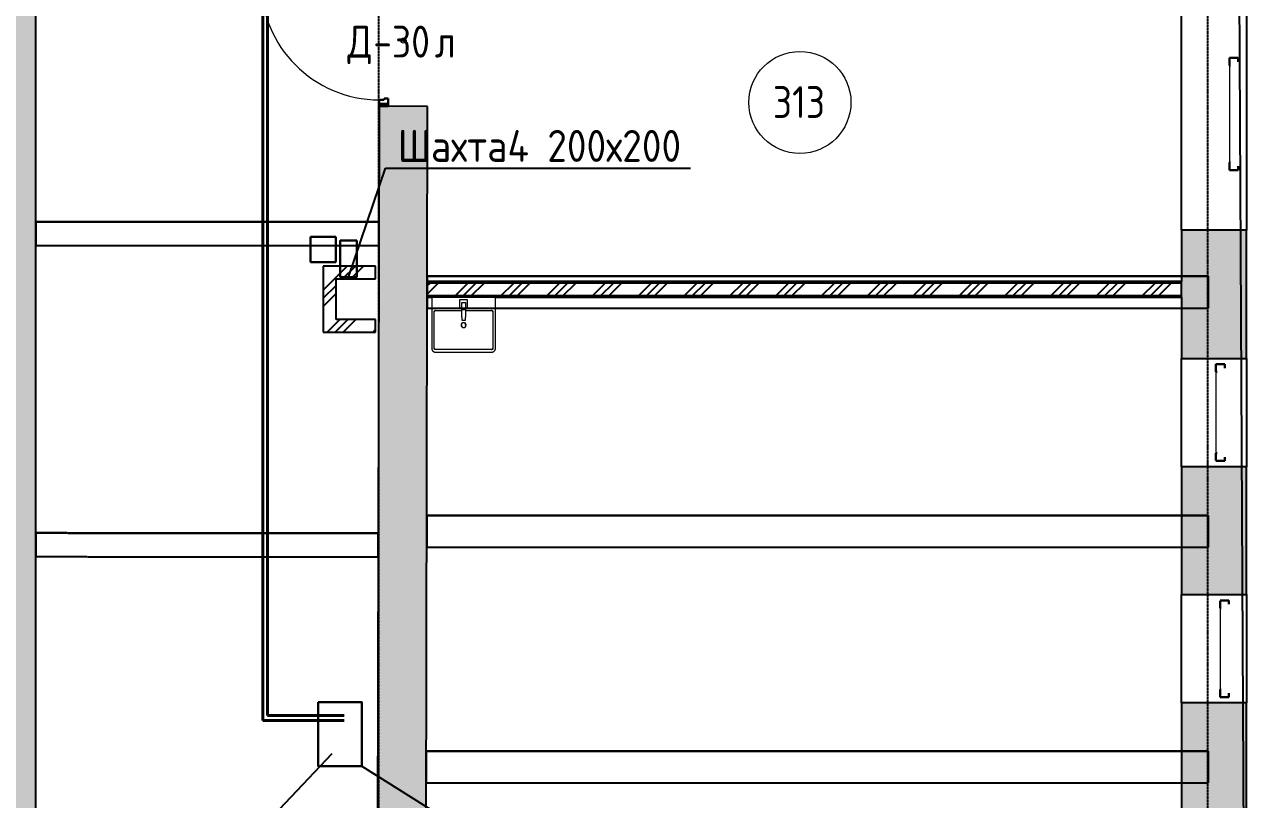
# Model space of a CAD drawing. Header units: millimetres. Extents: x -129048 to 476301, y -5853 to 215316.
# Drawn here: x 262609 to 272191, y 13584 to 19661 of the extents above; entities that cross this region are included whole.
import ezdxf
from ezdxf import colors
from ezdxf.entities.mleader import LeaderData, LeaderLine
from ezdxf.math import Vec2, Vec3

# ---------------------------------------------------------------- set-up
doc = ezdxf.new("R2010")
doc.units = ezdxf.units.MM
for name, pattern in [('ADSK_Линия сетки', [25, 20, -2.5, 0, -2.5]), ('ADSK_Сверху', [4.5, 3, -1.5]), ('ADSK_Снесено', [4.5, 3, -1.5])]:
    doc.linetypes.add(name, pattern=pattern)
for name, color, linetype, lineweight, true_color in [('_ Окна', 5, 'Continuous', 30, 0x0000ff), ('Стены внутренние', 5, 'Continuous', 18, 0x0000ff), ('Стены наружные', 1, 'ADSK_Снесено', 18, 0xff0000), ('Стены штриховка', 5, 'Continuous', 18, 0x0000ff)]:
    doc.layers.add(name, color=color, linetype=linetype, lineweight=lineweight, true_color=true_color)
for name, color, linetype, lineweight in [('GAZLAITER', 1, 'Continuous', 40), ('Двери', 251, 'Continuous', 18), ('Каркас', 7, 'Continuous', 18), ('Марки дверей', 7, 'Continuous', 20), ('Марки помещений', 7, 'Continuous', 20), ('Окна', 251, 'Continuous', 18), ('Сантехника', 251, 'Continuous', 18)]:
    doc.layers.add(name, color=color, linetype=linetype, lineweight=lineweight)
doc.styles.add('GOST Common_2', font='GOST Common_0.ttf', dxfattribs={"width": 0.9, "height": 250})
doc.styles.add('PIK', font='isocpeur.ttf', dxfattribs={"width": 0.9, "height": 250})
pattern_1 = [(45, (215977.25, 150), (-179.6051, 179.6051), []), (45, (216040.75, 150), (0, 359.2102), []), (45, (215913.75, 150), (0, 359.2102), [])]

# ---------------------------------------------------------------- blocks, each defined once
blk = doc.blocks.new('Витраж-тент со смещением вовне - 60мм 30 сдвиг-1466942-03 План 3-го этажа')
at = {"layer": '_ Окна', "color": 161, "linetype": 'ADSK_Сверху', "true_color": 0xaaaaff}
for p, q in [((-440, 25), (-440, -45)), ((-440, 25), (-410, 25)), ((-440, -45), (-440, 25)), ((440, 25), (410, 25)), ((440, -45), (440, 25)), ((440, -45), (440, 25)), ((-380, -45), (-440, -45)), ((-380, -35), (-380, -45)), ((380, -35), (380, -45)), ((380, -45), (440, -45))]:
    blk.add_line(p, q, dxfattribs=at)
at = {"layer": 'Окна', "color": 161, "linetype": 'ADSK_Сверху', "true_color": 0xaaaaff}
blk.add_line((-380, -45), (380, -45), dxfattribs=at)
blk = doc.blocks.new('Витраж-тент со смещением вовне - 60мм 30 сдвиг-1466964-03 План 3-го этажа')
at = {"layer": '_ Окна', "color": 161, "linetype": 'ADSK_Сверху', "true_color": 0xaaaaff}
for p, q in [((-379, 25), (-379, -45)), ((-379, 25), (-349, 25)), ((-379, -45), (-379, 25)), ((379, 25), (349, 25)), ((379, -45), (379, 25)), ((379, -45), (379, 25)), ((-319, -45), (-379, -45)), ((-319, -35), (-319, -45)), ((319, -35), (319, -45)), ((319, -45), (379, -45))]:
    blk.add_line(p, q, dxfattribs=at)
at = {"layer": 'Окна', "color": 161, "linetype": 'ADSK_Сверху', "true_color": 0xaaaaff}
blk.add_line((-319, -45), (319, -45), dxfattribs=at)
blk = doc.blocks.new('AC_Дверь_Однопольная - Д-30л 1030х2200h-1983144-03 План 3-го этажа')
at = {"layer": 'Двери', "lineweight": 30}
for p, q in [((465, 1120), (425, 1120)), ((425, 1120), (425, 190)), ((465, 190), (465, 1120)), ((-495, 190), (-515, 190)), ((-515, 190), (-515, 120)), ((-515, 120), (-495, 120)), ((-465, 190), (-495, 190)), ((-495, 190), (-495, 120)), ((-495, 120), (-495, 190)), ((-495, 120), (-455, 120)), ((-465, 150), (-465, 190)), ((-455, 150), (-465, 150)), ((-455, 120), (-455, 150)), ((425, 190), (465, 190)), ((465, 150), (455, 150)), ((455, 150), (455, 120)), ((455, 120), (495, 120)), ((495, 190), (465, 190)), ((465, 190), (465, 150)), ((495, 120), (495, 190)), ((515, 190), (495, 190)), ((495, 190), (495, 120)), ((495, 120), (515, 120)), ((515, 120), (515, 190))]:
    blk.add_line(p, q, dxfattribs=at)
at = {"layer": 'Двери'}
blk.add_arc((465, 190), 930, 90, 180, dxfattribs=at)
blk = doc.blocks.new('Parametric_Porcelain_bathroom_sink_20774 - 500х430мм-2098799-03 План 3-го этажа')
at = {"layer": 'Сантехника'}
for p, q in [((-125, 412), (-125, 12)), ((-105, 125.2), (-105, 412)), ((345, 442), (-95, 442)), ((-95, 422), (345, 422)), ((355, 412), (355, 125.2)), ((375, 12), (375, 412)), ((110, 115.2), (-95, 115.2)), ((140, 191.1), (110, 191.1)), ((110, 191.1), (110, 168.1)), ((140, 191.1), (110, 191.1)), ((110, 108.5), (110, 168.1)), ((110, 73.5), (110, 108.5)), ((140, 108.5), (110, 108.5)), ((140, 168.1), (140, 191.1)), ((140, 168.1), (140, 108.5)), ((345, 115.2), (140, 115.2)), ((140, 108.5), (140, 73.5)), ((-125, 12), (-120, 12)), ((-120, 12), (-115, 12)), ((-115, 12), (365, 12)), ((93.2, 93.2), (93.2, 33.6)), ((94.7, 32.1), (155, 32.1)), ((110, 95.1), (95.1, 95.1)), ((110, 53.5), (110, 73.5)), ((140, 53.5), (110, 53.5)), ((154.6, 95.1), (140, 95.1)), ((140, 73.5), (140, 53.5)), ((156.5, 33.6), (156.5, 93.2)), ((365, 12), (370, 12)), ((370, 12), (375, 12))]:
    blk.add_line(p, q, dxfattribs=at)
at = {"layer": 'Сантехника', "flags": 128}
for points in [[(-95, 442), (-96.2, 442), (-97.4, 441.9), (-98.6, 441.8), (-99.8, 441.6), (-101, 441.4), (-102.1, 441.1), (-103.3, 440.8), (-104.4, 440.5), (-105.6, 440.1), (-106.7, 439.6), (-107.8, 439.1), (-108.9, 438.6), (-109.9, 438), (-110.9, 437.4), (-111.9, 436.8), (-112.9, 436.1), (-113.9, 435.3), (-114.8, 434.6), (-115.7, 433.7), (-116.5, 432.9), (-117.3, 432), (-118.1, 431.1), (-118.9, 430.2), (-119.6, 429.2), (-120.2, 428.2), (-120.9, 427.2), (-121.5, 426.1), (-122, 425.1), (-122.5, 424), (-123, 422.9), (-123.4, 421.7), (-123.7, 420.6), (-124.1, 419.4), (-124.3, 418.3), (-124.6, 417.1), (-124.7, 415.9), (-124.9, 414.7), (-125, 413.5), (-125, 412.3), (-125, 412)], [(-105, 412), (-105, 412.4), (-105, 412.8), (-104.9, 413.2), (-104.9, 413.6), (-104.8, 414), (-104.7, 414.4), (-104.6, 414.8), (-104.5, 415.1), (-104.4, 415.5), (-104.2, 415.9), (-104, 416.3), (-103.9, 416.6), (-103.7, 417), (-103.5, 417.3), (-103.3, 417.6), (-103, 418), (-102.8, 418.3), (-102.5, 418.6), (-102.2, 418.9), (-102, 419.2), (-101.7, 419.4), (-101.4, 419.7), (-101.1, 420), (-100.7, 420.2), (-100.4, 420.4), (-100.1, 420.6), (-99.7, 420.8), (-99.4, 421), (-99, 421.2), (-98.6, 421.3), (-98.2, 421.5), (-97.9, 421.6), (-97.5, 421.7), (-97.1, 421.8), (-96.7, 421.9), (-96.3, 421.9), (-95.9, 422), (-95.5, 422), (-95.1, 422), (-95, 422)], [(-104.9, 413.3), (-105, 412.9), (-105, 412.5), (-105, 412.1), (-105, 412)], [(-101, 420), (-101.3, 419.8), (-101.6, 419.5), (-101.9, 419.2), (-102.2, 419), (-102.4, 418.7)], [(-95, 422), (-95.4, 422), (-95.8, 422), (-96.2, 421.9), (-96.6, 421.9)], [(375, 412), (375, 413.2), (374.9, 414.4), (374.8, 415.6), (374.6, 416.8), (374.4, 418), (374.1, 419.1), (373.8, 420.3), (373.5, 421.4), (373.1, 422.6), (372.6, 423.7), (372.1, 424.8), (371.6, 425.9), (371, 426.9), (370.4, 427.9), (369.8, 428.9), (369.1, 429.9), (368.3, 430.9), (367.6, 431.8), (366.7, 432.7), (365.9, 433.5), (365, 434.3), (364.1, 435.1), (363.2, 435.9), (362.2, 436.6), (361.2, 437.2), (360.2, 437.9), (359.1, 438.5), (358.1, 439), (357, 439.5), (355.9, 440), (354.7, 440.4), (353.6, 440.7), (352.4, 441.1), (351.3, 441.3), (350.1, 441.6), (348.9, 441.7), (347.7, 441.9), (346.5, 442), (345.3, 442), (345, 442)], [(346.3, 421.9), (345.9, 422), (345.5, 422), (345.1, 422), (345, 422)], [(345, 422), (345.4, 422), (345.8, 422), (346.2, 421.9), (346.6, 421.9), (347, 421.8), (347.4, 421.7), (347.8, 421.6), (348.1, 421.5), (348.5, 421.4), (348.9, 421.2), (349.3, 421), (349.6, 420.9), (350, 420.7), (350.3, 420.5), (350.6, 420.3), (351, 420), (351.3, 419.8), (351.6, 419.5), (351.9, 419.2), (352.2, 419), (352.4, 418.7), (352.7, 418.4), (353, 418.1), (353.2, 417.7), (353.4, 417.4), (353.6, 417.1), (353.8, 416.7), (354, 416.4), (354.2, 416), (354.3, 415.6), (354.5, 415.2), (354.6, 414.9), (354.7, 414.5), (354.8, 414.1), (354.9, 413.7), (354.9, 413.3), (355, 412.9), (355, 412.5), (355, 412.1), (355, 412)], [(353, 418), (352.8, 418.3), (352.5, 418.6), (352.2, 418.9), (352, 419.2), (351.7, 419.4)], [(355, 412), (355, 412.4), (355, 412.8), (354.9, 413.2), (354.9, 413.6)], [(-105, 125.2), (-105, 124.8), (-105, 124.4), (-104.9, 124), (-104.9, 123.6)], [(-95, 115.2), (-95.4, 115.2), (-95.8, 115.2), (-96.2, 115.2), (-96.6, 115.3), (-97, 115.4), (-97.4, 115.5), (-97.8, 115.6), (-98.1, 115.7), (-98.5, 115.8), (-98.9, 116), (-99.3, 116.1), (-99.6, 116.3), (-100, 116.5), (-100.3, 116.7), (-100.6, 116.9), (-101, 117.2), (-101.3, 117.4), (-101.6, 117.7), (-101.9, 117.9), (-102.2, 118.2), (-102.4, 118.5), (-102.7, 118.8), (-103, 119.1), (-103.2, 119.4), (-103.4, 119.8), (-103.6, 120.1), (-103.8, 120.5), (-104, 120.8), (-104.2, 121.2), (-104.3, 121.5), (-104.5, 121.9), (-104.6, 122.3), (-104.7, 122.7), (-104.8, 123.1), (-104.9, 123.5), (-104.9, 123.9), (-105, 124.3), (-105, 124.7), (-105, 125.1), (-105, 125.2)], [(-103, 119.2), (-102.8, 118.9), (-102.5, 118.6), (-102.2, 118.3), (-102, 118), (-101.7, 117.7)], [(-96.3, 115.3), (-95.9, 115.2), (-95.5, 115.2), (-95.1, 115.2), (-95, 115.2)], [(355, 125.2), (355, 124.8), (355, 124.4), (354.9, 124), (354.9, 123.6), (354.8, 123.2), (354.7, 122.8), (354.6, 122.4), (354.5, 122), (354.4, 121.6), (354.2, 121.3), (354, 120.9), (353.9, 120.6), (353.7, 120.2), (353.5, 119.9), (353.3, 119.5), (353, 119.2), (352.8, 118.9), (352.5, 118.6), (352.2, 118.3), (352, 118), (351.7, 117.7), (351.4, 117.5), (351.1, 117.2), (350.7, 117), (350.4, 116.8), (350.1, 116.5), (349.7, 116.4), (349.4, 116.2), (349, 116), (348.6, 115.9), (348.2, 115.7), (347.9, 115.6), (347.5, 115.5), (347.1, 115.4), (346.7, 115.3), (346.3, 115.3), (345.9, 115.2), (345.5, 115.2), (345.1, 115.2), (345, 115.2)], [(345, 115.2), (345.4, 115.2), (345.8, 115.2), (346.2, 115.2), (346.6, 115.3)], [(351, 117.2), (351.3, 117.4), (351.6, 117.7), (351.9, 117.9), (352.2, 118.2), (352.4, 118.5)], [(354.9, 123.9), (355, 124.3), (355, 124.7), (355, 125.1), (355, 125.2)]]:
    blk.add_lwpolyline(points, dxfattribs=at)
at = {"layer": 'Сантехника'}
for centre, radius, start, end in [((125, 230), 20, 0, 180), ((125, 230), 20, 180, 360), ((125, 230), 18.2, 165.15778, 180), ((125, 230), 18.2, 180, 188.25201), ((125, 230), 16.3, 175.36727, 180), ((125, 230), 16.3, 175.36727, 180), ((125, 230), 16.3, 180, 198.62064), ((125, 230), 16.3, 180, 198.62064), ((125, 230), 18.2, 208.98332, 219.73377), ((125, 230), 18.2, 95.84531, 146.66266), ((125, 230), 16.3, 216.87489, 225), ((125, 230), 16.3, 216.87489, 225), ((125, 230), 18.2, 225, 229.4056), ((125, 230), 18.2, 232.75928, 242.71908), ((125, 230), 18.2, 265.13096, 274.18327), ((125, 230), 18.2, 85.13096, 94.18327), ((125, 230), 18.2, 275.84531, 326.66266), ((125, 230), 18.2, 52.75928, 62.71908), ((125, 230), 16.3, 36.87489, 45), ((125, 230), 16.3, 36.87489, 45), ((125, 230), 18.2, 45, 49.4056), ((125, 230), 18.2, 28.98332, 39.73377), ((125, 230), 16.3, 0, 18.62064), ((125, 230), 16.3, 0, 18.62064), ((125, 230), 16.3, 355.36727, 360), ((125, 230), 16.3, 355.36727, 360), ((125, 230), 18.2, 345.15778, 360), ((125, 230), 18.2, 0, 11.34075), ((95.1, 93.2), 1.87, 90, 180), ((94.7, 33.6), 1.49, 180, 270), ((95.1, 93.2), 1.87, 120, 150), ((95.1, 93.2), 1.87, 120, 150), ((95.1, 93.2), 1.87, 120, 150), ((154.6, 93.2), 1.87, 0, 90), ((155, 33.6), 1.49, 270, 360), ((154.6, 93.2), 1.87, 30, 60), ((154.6, 93.2), 1.87, 30, 60), ((154.6, 93.2), 1.87, 30, 60)]:
    blk.add_arc(centre, radius, start, end, dxfattribs=at)
blk = doc.blocks.new('ADSK_Марка_Помещение_ОдноЗначение - Номер-247393-03 План 3-го этажа')
at = {"layer": 'Марки помещений'}
blk.add_circle((0, 0), 4, dxfattribs=at)
blk = doc.blocks.new('ADSK_Марка_Дверь - Типоразмер_ADSK_Марка-58376-03 План 3-го этажа')
at = {"layer": 'Марки дверей', "lineweight": 9}
blk.add_circle((0, 0), 0.2, dxfattribs=at)

msp = doc.modelspace()

# ---------------------------------------------------------------- hatches: boundary and pattern name
at = {"layer": 'Стены внутренние', "lineweight": 25, "true_color": 0x636466}
msp.add_hatch(color=251, dxfattribs=at).paths.add_polyline_path([(262317.10652, 13099.81577), (262697.10652, 13104.97462), (262697.10652, 20545.02004), (262518.11169, 20545.84648), (262518.11169, 20574.05859), (262317.10652, 20574.05859), (262317.10652, 15170.85341)])
h = msp.add_hatch(color=251, dxfattribs=at)
h.paths.add_polyline_path([(265376.39762, 12761.31342), (265756.4101, 12766.47244), (265770.38605, 19018.94419), (265390.3851, 19018.94419), (265376.55504, 12831.7381)])
h.paths.add_polyline_path([(265772.68837, 20048.94162), (265773.76549, 20530.81471), (265393.76846, 20532.56921), (265393.76846, 20049.78861), (265770.38605, 20048.94677)])
h = msp.add_hatch(dxfattribs=at)
h.set_pattern_fill('FP_1', color=251, style=0, pattern_type=2)
h.set_pattern_definition(pattern_1)
h.paths.add_polyline_path([(264951.66331, 17665.93874), (265362.5208, 17665.93874), (265362.5208, 17765.93874), (264951.66331, 17765.93874), (264951.66331, 17684.48633)])
h = msp.add_hatch(dxfattribs=at)
h.set_pattern_fill('FP_1', color=251, style=0, pattern_type=2)
h.set_pattern_definition(pattern_1)
h.paths.add_polyline_path([(265051.66331, 17347.93874), (265051.66331, 17665.93874), (264951.66331, 17665.93874), (264951.66331, 17347.93874)])
h = msp.add_hatch(dxfattribs=at)
h.set_pattern_fill('FP_1', color=251, style=0, pattern_type=2)
h.set_pattern_definition(pattern_1)
h.paths.add_polyline_path([(269641.7594, 17533.70131), (271681.20351, 17533.70131), (271681.20351, 17633.70131), (265767.28966, 17633.70131), (265767.06614, 17533.70131), (267858.02285, 17533.70131)])
h = msp.add_hatch(dxfattribs=at)
h.set_pattern_fill('FP_1', color=251, style=0, pattern_type=2)
h.set_pattern_definition(pattern_1)
h.paths.add_polyline_path([(265362.5208, 17247.93874), (265362.5208, 17347.93874), (264951.66331, 17347.93874), (264951.66331, 17247.93874)])
at = {"layer": 'Стены наружные', "linetype": 'Continuous', "lineweight": 25, "true_color": 0x636466}
h = msp.add_hatch(color=251, dxfattribs=at)
h.paths.add_polyline_path([(271852.65846, 9192.30207), (272191.20351, 9192.30207), (272191.20351, 9694.16657), (271681.20351, 9694.16657), (271681.20351, 9192.30207), (271852.19705, 9192.30207)])
h.paths.add_polyline_path([(271945.10281, 11514.16657), (272191.20351, 11514.16657), (272191.20351, 12485.74332), (271681.20351, 12485.74332), (271681.20351, 11514.16657), (271852.65846, 11514.16657)])
h.paths.add_polyline_path([(271837.6748, 13335.74332), (272191.20351, 13335.74332), (272191.20351, 14340.89502), (271681.20351, 14340.89502), (271681.20351, 13335.74332)])
h.paths.add_polyline_path([(271852.65846, 15190.89502), (272191.20351, 15190.89502), (272191.20351, 16193.20022), (271681.20351, 16193.20022), (271681.20351, 15190.89502), (271831.17272, 15190.89502)])
h.paths.add_polyline_path([(271852.65846, 17043.20022), (272191.20351, 17043.20022), (272191.20351, 18049.21), (271681.20351, 18049.21), (271681.20351, 17043.20022), (271824.68062, 17043.20022)])
h.paths.add_polyline_path([(271814.77581, 19869.21), (272191.20351, 19869.21), (272191.20351, 21011.19002), (271681.20351, 21013.54476), (271681.20351, 19869.21)])

# ---------------------------------------------------------------- linework, layer by layer
at = {"linetype": 'ADSK_Линия сетки', "lineweight": 25}
for p, q in [((265387.16465, -2825.79407), (265387.16465, 44684.78674)), ((271887.16465, -2825.79407), (271887.16465, 44684.78674))]:
    msp.add_line(p, q, dxfattribs=at)
at = {"color": 251, "lineweight": 25, "true_color": 0x636466}
msp.add_lwpolyline([(262010.4664, 21084.05859), (262010.4664, 43909.20652), (272009.87193, 43909.20652), (272191.20351, 8682.30207), (265910.655, 8682.30207), (265910.655, 300.23165), (258014.186, 300.23165), (258014.186, 2256.78828), (247213.22785, 2336.47811), (247313.64977, 2335.73719), (247313.64977, -2582.56685), (234949.89798, -2582.56685), (234949.89798, 2336.47811), (224250.2517, 2336.47811), (224250.2517, 422.0206), (216267.75299, 456.78828), (216267.75299, 8679.25245)], dxfattribs=at)
at = {"layer": 'GAZLAITER', "color": 5, "lineweight": 40, "ltscale": 10}
for p, q in [((264479.08717, 14202.74832), (264479.08717, 26025.71684)), ((265115.92727, 14202.74832), (264479.08717, 14202.74832))]:
    msp.add_line(p, q, dxfattribs=at)
at = {"layer": 'GAZLAITER', "lineweight": 40, "ltscale": 10}
for p, q in [((264514.16575, 25891.52691), (264514.16575, 14241.65141)), ((264514.16575, 14241.65141), (265115.92727, 14241.65141))]:
    msp.add_line(p, q, dxfattribs=at)
at = {"layer": 'GAZLAITER', "color": 251, "lineweight": 30, "ltscale": 10, "true_color": 0x636466}
for p, q in [((265051.16519, 17996.23225), (264851.16519, 17996.23225)), ((264851.16519, 17996.23225), (264851.16519, 17796.23225)), ((265051.16519, 17796.23225), (265051.16519, 17996.23225)), ((264851.16519, 17796.23225), (265051.16519, 17796.23225))]:
    msp.add_line(p, q, dxfattribs=at)
for points in [[(265214.50301, 17966.48359), (265085.27911, 17966.48359), (265085.27911, 17680.21062), (265214.50301, 17680.21062)], [(264911.09923, 14346.76294), (265254.78488, 14346.76294), (265254.78488, 13846.23225), (264911.09923, 13846.23225)]]:
    msp.add_lwpolyline(points, close=True, dxfattribs=at)
at = {"layer": 'Каркас', "color": 251, "linetype": 'ADSK_Сверху', "lineweight": 25, "true_color": 0x636466}
for p, q in [((262697.10652, 18113.80292), (262697.10652, 17928.30291)), ((265388.35928, 18112.6448), (262697.10652, 18113.80292)), ((262697.10652, 17928.30291), (262697.10652, 18113.80292)), ((262697.10652, 18113.80292), (265388.35928, 18112.6448)), ((265387.94464, 17927.14497), (265388.35928, 18112.6448)), ((265388.35928, 18112.6448), (265387.94464, 17927.14497)), ((262697.10652, 17928.30291), (265387.94464, 17927.14497)), ((262697.10652, 17928.30291), (265387.94464, 17927.14497)), ((265767.40873, 17686.96747), (265766.84991, 17436.96747)), ((265766.84991, 17436.96747), (265767.40873, 17686.96747)), ((271889.24439, 17686.96747), (265767.40873, 17686.96747)), ((265767.40873, 17686.96747), (271889.24439, 17686.96747)), ((271889.24439, 17686.96747), (271889.24439, 17436.96747)), ((271889.24439, 17436.96747), (271889.24439, 17686.96747)), ((265766.84991, 17436.96747), (271889.24439, 17436.96747)), ((265766.84991, 17436.96747), (271889.24439, 17436.96747)), ((265763.21773, 15812.02638), (265762.65891, 15562.02638)), ((265762.65891, 15562.02638), (265763.21773, 15812.02638)), ((271889.24439, 15812.02638), (265763.21773, 15812.02638)), ((265763.21773, 15812.02638), (271889.24439, 15812.02638)), ((271889.24439, 15812.02638), (271889.24439, 15562.02638)), ((271889.24439, 15562.02638), (271889.24439, 15812.02638)), ((262697.10652, 15673.80236), (262697.10652, 15488.30234)), ((265382.90523, 15672.64658), (262697.10652, 15673.80236)), ((262697.10652, 15488.30234), (262697.10652, 15673.80236)), ((262697.10652, 15673.80236), (265382.90523, 15672.64658)), ((265382.49059, 15487.14675), (265382.90523, 15672.64658)), ((265382.90523, 15672.64658), (265382.49059, 15487.14675)), ((265762.65891, 15562.02638), (271889.24439, 15562.02638)), ((265762.65891, 15562.02638), (271889.24439, 15562.02638)), ((262697.10652, 15488.30234), (265382.49059, 15487.14675)), ((262697.10652, 15488.30234), (265382.49059, 15487.14675)), ((265759.08597, 13963.58702), (265758.52715, 13713.58702)), ((265758.52715, 13713.58702), (265759.08597, 13963.58702)), ((271889.24439, 13963.58702), (265759.08597, 13963.58702)), ((265759.08597, 13963.58702), (271889.24439, 13963.58702)), ((271889.24439, 13963.58702), (271889.24439, 13713.58702)), ((271889.24439, 13713.58702), (271889.24439, 13963.58702)), ((265758.52715, 13713.58702), (271889.24439, 13713.58702)), ((265758.52715, 13713.58702), (271889.24439, 13713.58702))]:
    msp.add_line(p, q, dxfattribs=at)
at = {"layer": 'Стены внутренние', "color": 251, "lineweight": 25, "true_color": 0x636466}
for p, q in [((262697.10652, 13104.97462), (262697.10652, 20545.02004)), ((265390.387, 19019.79359), (265377.24712, 13141.35997)), ((265770.38605, 19018.94419), (265460.38683, 19019.63713)), ((265767.31649, 17645.70131), (265770.38605, 19018.94419)), ((264951.66331, 17765.93874), (264951.66331, 17247.93874)), ((265362.5208, 17765.93874), (264951.66331, 17765.93874)), ((265362.5208, 17665.93874), (265362.5208, 17765.93874)), ((265051.66331, 17347.93874), (265051.66331, 17665.93874)), ((265051.66331, 17665.93874), (265362.5208, 17665.93874)), ((265767.31202, 17643.70131), (265767.04378, 17523.70131)), ((271681.20351, 17645.70131), (265767.31649, 17645.70131)), ((271681.20351, 17523.70131), (271681.20351, 17643.70131)), ((265756.4101, 12766.47244), (265767.03931, 17521.70131)), ((265767.03931, 17521.70131), (265802.20968, 17521.70131)), ((266301.86894, 17521.70131), (271681.20351, 17521.70131)), ((265362.5208, 17347.93874), (265051.66331, 17347.93874)), ((265362.5208, 17247.93874), (265362.5208, 17347.93874)), ((264951.66331, 17247.93874), (265362.5208, 17247.93874))]:
    msp.add_line(p, q, dxfattribs=at)
at = {"layer": 'Стены наружные', "color": 251, "linetype": 'Continuous', "lineweight": 25, "true_color": 0x636466}
for p, q in [((271681.20351, 18049.21), (271681.20351, 19854.53054)), ((272191.20351, 19869.21), (272191.20351, 18049.21)), ((272191.20351, 18049.21), (271681.20351, 18049.21)), ((271681.20351, 18049.21), (271681.20351, 17645.70131)), ((272191.20351, 17043.20022), (272191.20351, 18049.21)), ((271681.20351, 17521.70131), (271681.20351, 17043.20022)), ((271681.20351, 17043.20022), (272191.20351, 17043.20022)), ((271681.20351, 16193.20022), (271681.20351, 17043.20022)), ((272191.20351, 17043.20022), (272191.20351, 16193.20022)), ((272191.20351, 16193.20022), (271681.20351, 16193.20022)), ((271681.20351, 16193.20022), (271681.20351, 15190.89502)), ((272191.20351, 15190.89502), (272191.20351, 16193.20022)), ((271681.20351, 15190.89502), (272191.20351, 15190.89502)), ((271681.20351, 14340.89502), (271681.20351, 15190.89502)), ((272191.20351, 15190.89502), (272191.20351, 14340.89502)), ((272191.20351, 14340.89502), (271681.20351, 14340.89502)), ((271681.20351, 14340.89502), (271681.20351, 13335.74332)), ((272191.20351, 13335.74332), (272191.20351, 14340.89502))]:
    msp.add_line(p, q, dxfattribs=at)
at = {"layer": 'Стены штриховка', "color": 251, "lineweight": 25, "true_color": 0x636466}
for p, q in [((271681.20351, 17633.70131), (265767.28966, 17633.70131)), ((265767.31649, 17645.70131), (265767.31202, 17643.70131)), ((271681.20351, 17643.70131), (265767.31202, 17643.70131)), ((271681.20351, 17643.70131), (271681.20351, 17645.70131)), ((265767.04378, 17523.70131), (265767.03931, 17521.70131)), ((271681.20351, 17523.70131), (265767.04378, 17523.70131)), ((271681.20351, 17533.70131), (265767.06614, 17533.70131)), ((271681.20351, 17521.70131), (271681.20351, 17523.70131))]:
    msp.add_line(p, q, dxfattribs=at)

# ---------------------------------------------------------------- block references
at = {"layer": '_ Окна', "color": 251, "linetype": 'ADSK_Сверху', "lineweight": 25, "true_color": 0x636466}
for name, p, rotation in [('Витраж-тент со смещением вовне - 60мм 30 сдвиг-1466942-03 План 3-го этажа', (272101.36615, 18959.21), 270.0000000000002), ('Витраж-тент со смещением вовне - 60мм 30 сдвиг-1466964-03 План 3-го этажа', (271995.67358, 16618.20022), 270.0000000000003), ('Витраж-тент со смещением вовне - 60мм 30 сдвиг-1466964-03 План 3-го этажа', (272028.33153, 14765.89502), 270.0000000000003)]:
    msp.add_blockref(name, p, dxfattribs=dict(at, rotation=rotation))
at = {"layer": 'Двери', "color": 251, "lineweight": 25, "true_color": 0x636466, "rotation": 89.87192874755772}
msp.add_blockref('AC_Дверь_Однопольная - Д-30л 1030х2200h-1983144-03 План 3-го этажа', (265581.53769, 19534.36761), dxfattribs=at)
at = {"layer": 'Марки дверей', "color": 251, "lineweight": 25, "true_color": 0x636466, "xscale": 99.99999999999993, "yscale": 99.99999999999993, "zscale": 99.99999999999993}
msp.add_blockref('ADSK_Марка_Дверь - Типоразмер_ADSK_Марка-58376-03 План 3-го этажа', (265581.53769, 19534.36761), dxfattribs=at)
at = {"layer": 'Марки помещений', "color": 251, "lineweight": 25, "true_color": 0x636466, "xscale": 99.99999999999993, "yscale": 99.99999999999993, "zscale": 99.99999999999993}
msp.add_blockref('ADSK_Марка_Помещение_ОдноЗначение - Номер-247393-03 План 3-го этажа', (268689.31893, 19049.76339), dxfattribs=at)
at = {"layer": 'Сантехника', "color": 251, "lineweight": 25, "true_color": 0x636466, "rotation": 180}
msp.add_blockref('Parametric_Porcelain_bathroom_sink_20774 - 500х430мм-2098799-03 План 3-го этажа', (266177.03931, 17533.70131), dxfattribs=at)

# ---------------------------------------------------------------- texts
at = {"layer": 'Марки дверей', "color": 251, "lineweight": 25, "true_color": 0x636466, "char_height": 250, "attachment_point": 1, "style": 'GOST Common_2'}
for s, insert, width in [('\\fGOST Common|b0|i0|c204|p34|;\\W.9;Д', (265141.70841, 19651.3807), 245.316375), ('-30', (265344.11466, 19651.3807), 584.4301875), ('\\fGOST Common|b0|i0|c204|p34|;\\W.9;л', (265826.31779, 19651.3807), 194.8100625)]:
    msp.add_mtext(s, dxfattribs=dict(at, insert=insert, width=width))
at = {"layer": 'Марки помещений', "color": 251, "lineweight": 25, "true_color": 0x636466, "insert": (268476.91167, 19177.48846), "char_height": 250, "width": 526.7086875, "attachment_point": 1, "style": 'GOST Common_2'}
msp.add_mtext('313', dxfattribs=at)

# ---------------------------------------------------------------- leaders
at = {"layer": 'GAZLAITER', "color": 18, "lineweight": 25, "ltscale": 10, "true_color": 0x000000}
ml = msp.add_multileader_mtext('Standard', dxfattribs=at)
ml.set_content('{\\C256;\\c0;Шахта4 200х200}', color=2, style='PIK')
ml.set_leader_properties()
ml.build(insert=Vec2(0, 0))
ml.multileader.update_dxf_attribs({"text_left_attachment_type": 6, "text_right_attachment_type": 6, "dogleg_length": 0.36, "arrow_head_size": 0.18})
ctx = ml.context
ctx.base_point, ctx.char_height, ctx.arrow_head_size, ctx.landing_gap_size, ctx.plane_origin = Vec3(265440.19103, 18533.72478), 250, 0.18, 0.09, Vec3(265149.89106, 17680.21062)
ctx.left_attachment, ctx.right_attachment, ctx.text_align_type = 6, 6, 2
notes = []
notes.append((ctx, [(0, (1, 1, 0), (265439.83103, 18533.72478), (1, 0), 0.36, [(0, [(265149.89106, 17680.21062)], 0, [])])]))
ctx.mtext.insert, ctx.mtext.alignment, ctx.mtext.flow_direction = Vec3(267757.78103, 18833.72478), 3, 5
ml = msp.add_multileader_mtext('Standard', dxfattribs=at)
ml.set_content('{\\C256;\\c0;Шахта3 200х200}', color=2, style='PIK')
ml.set_leader_properties()
ml.build(insert=Vec2(0, 0))
ml.multileader.update_dxf_attribs({"text_left_attachment_type": 6, "text_right_attachment_type": 6, "dogleg_length": 0.36, "arrow_head_size": 0.18})
ctx = ml.context
ctx.base_point, ctx.char_height, ctx.arrow_head_size, ctx.landing_gap_size, ctx.plane_origin = Vec3(261736.11093, 12898.54827), 250, 0.18, 0.09, Vec3(265018.3301, 13941.87799)
ctx.left_attachment, ctx.right_attachment, ctx.text_align_type = 6, 6, 2
notes.append((ctx, [(1, (1, 1, 0), (264031.65093, 12898.54827), (-1, 0), 0.36, [(0, [(265018.3301, 13941.87799)], 0, [])])]))
ctx.mtext.insert, ctx.mtext.alignment, ctx.mtext.flow_direction = Vec3(264031.20093, 13198.54827), 3, 5
ml = msp.add_multileader_mtext('Standard', dxfattribs=at)
ml.set_content('{\\C256;\\c0;К3\\PК5}', color=2, style='PIK')
ml.set_leader_properties()
ml.build(insert=Vec2(0, 0))
ml.multileader.update_dxf_attribs({"text_left_attachment_type": 6, "text_right_attachment_type": 6, "dogleg_length": 0.36, "arrow_head_size": 0.18})
ctx = ml.context
ctx.base_point, ctx.char_height, ctx.arrow_head_size, ctx.landing_gap_size, ctx.plane_origin = Vec3(266541.37577, 13038.3992), 250, 0.18, 0.09, Vec3(265254.78488, 13846.23225)
ctx.left_attachment, ctx.right_attachment, ctx.text_align_type = 6, 6, 2
notes.append((ctx, [(0, (1, 1, 0), (266541.01577, 13038.3992), (1, 0), 0.36, [(0, [(265254.78488, 13846.23225)], 0, [])])]))
ctx.mtext.insert, ctx.mtext.alignment, ctx.mtext.flow_direction = Vec3(266833.96577, 13338.3992), 3, 5
for ctx, leaders in notes:
    for number, flags, end, landing, length, lines in leaders:
        leader = LeaderData()
        leader.index, (leader.has_last_leader_line, leader.has_dogleg_vector, leader.attachment_direction) = number, flags
        leader.last_leader_point, leader.dogleg_vector, leader.dogleg_length = Vec3(end), Vec3(landing), length
        for number, points, colour, breaks in lines:
            line = LeaderLine()
            line.index, line.vertices, line.color, line.breaks = number, Vec3.list(points), colors.encode_raw_color(colour), breaks
            leader.lines.append(line)
        ctx.leaders.append(leader)

doc.saveas('drawing.dxf')
